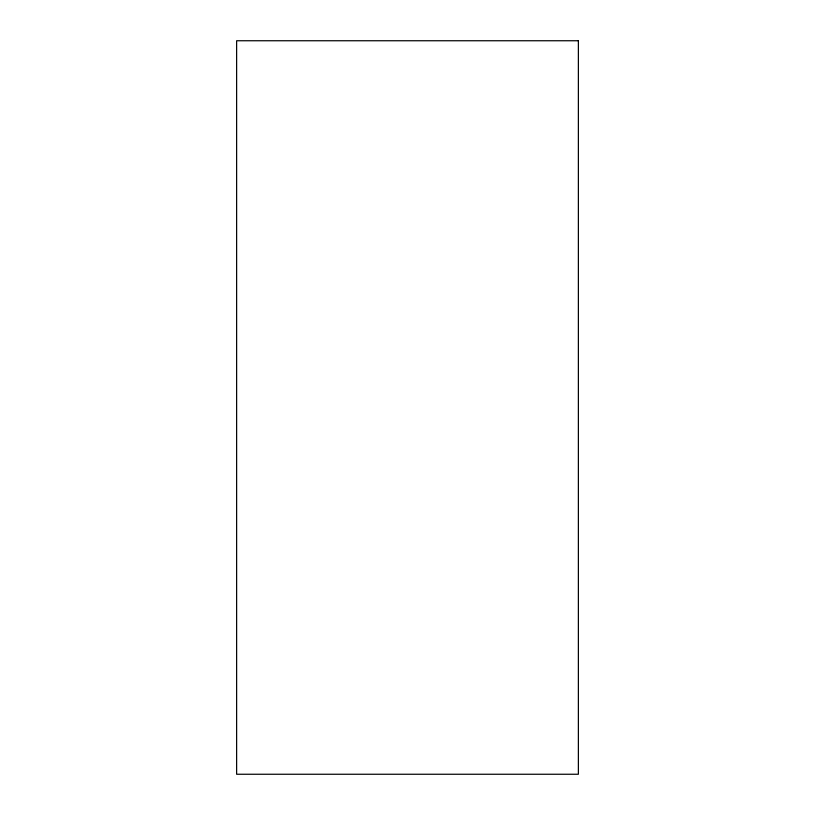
<?xml version="1.0" encoding="UTF-8"?>
<svg xmlns="http://www.w3.org/2000/svg" width="815" height="815" viewBox="0 0 815 815"><rect width="100%" height="100%" fill="white"/><g stroke="black" fill="none" stroke-linecap="round" stroke-linejoin="round"><path stroke-width="1.22" d="M578.375 40.75L236.625 40.75L236.625 774.25L578.375 774.25L578.375 40.75"/></g></svg>
